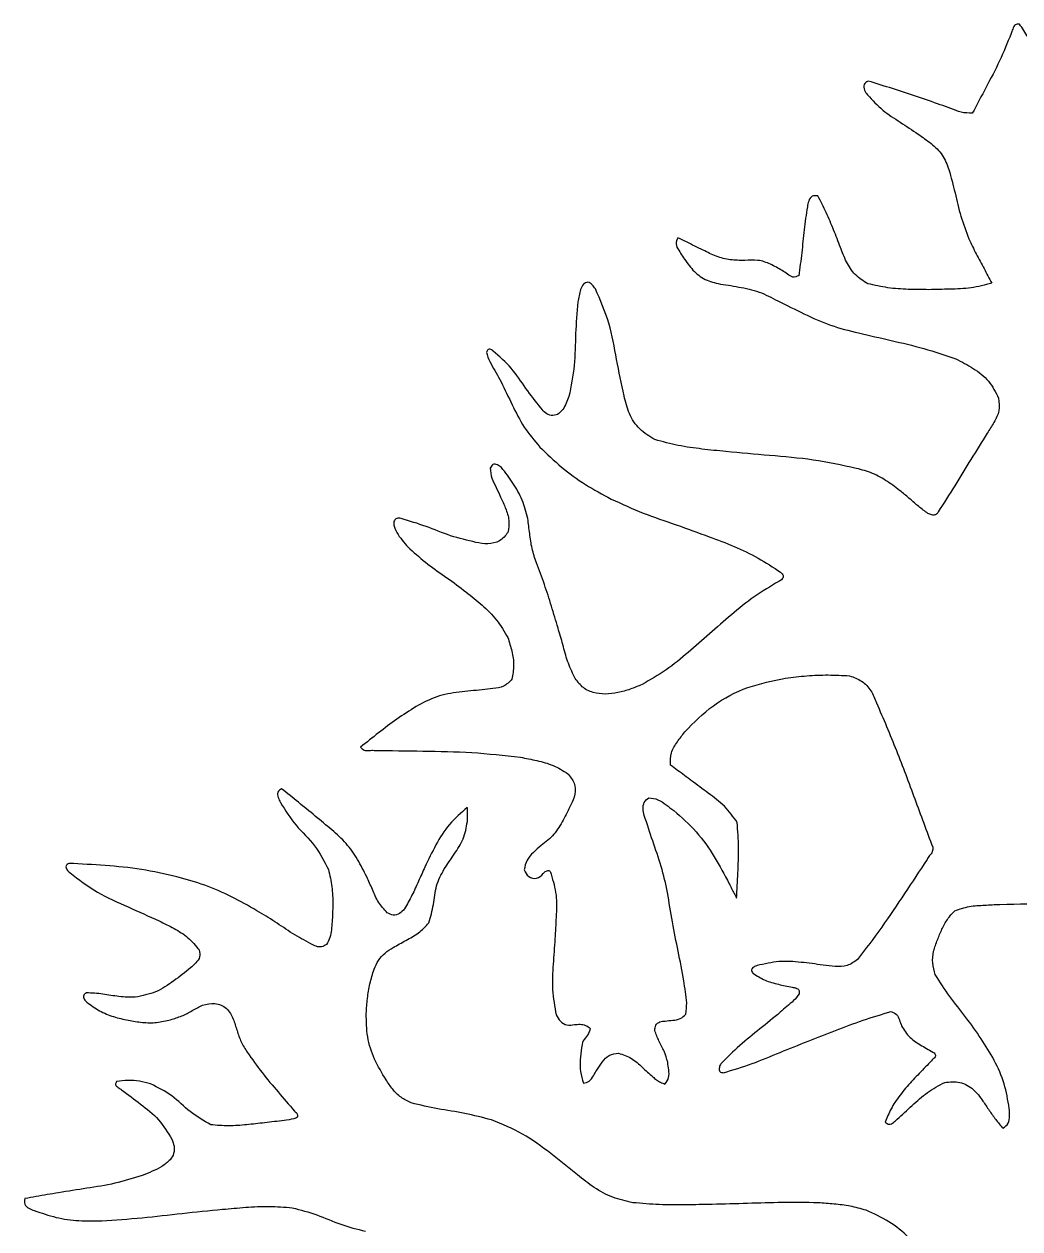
# Model space of a CAD drawing. Extents: x 0 to 290, y 41 to 325.
# Drawn here: x 0.2 to 76.4, y 218.7 to 310.8 of the extents above; entities that cross this region are included whole.
import ezdxf

# ---------------------------------------------------------------- set-up
doc = ezdxf.new("R2010")
doc.units = 0
doc.layers.get('0').update_dxf_attribs({"linetype": 'CONTINUOUS'})

msp = doc.modelspace()

# ---------------------------------------------------------------- linework, layer by layer
at = {"color": 7}
for points, knots in [([(76.327, 310.750966), (76.203438, 310.752944), (75.943094, 310.757111), (75.798821, 310.366557), (75.717051, 310.139498), (75.676196, 310.02605)], [0, 0, 0, 0, 0.337498, 0.711108, 1.084183, 1.084183, 1.084183, 1.084183]), ([(77.782138, 307.594621), (77.69815, 307.976175), (77.530091, 308.73966), (76.980601, 309.782748), (76.544944, 310.428113), (76.327, 310.750966)], [0, 0, 0, 0, 1.167161, 2.335479, 3.505032, 3.505032, 3.505032, 3.505032]), ([(75.676196, 310.02605), (75.392912, 309.327961), (74.826285, 307.931638), (73.773173, 305.93039), (73.062766, 304.602346), (72.7075, 303.938206)], [0, 0, 0, 0, 2.258715, 4.517903, 6.777891, 6.777891, 6.777891, 6.777891]), ([(64.751938, 306.401385), (64.625468, 306.325414), (64.365859, 306.169464), (64.447165, 305.678037), (64.618028, 305.451905), (64.704242, 305.337803)], [0, 0, 0, 0, 0.405789, 0.832978, 1.268065, 1.268065, 1.268065, 1.268065]), ([(70.265713, 304.589039), (69.656869, 304.802179), (68.439372, 305.228391), (66.599524, 305.82756), (65.367812, 306.210106), (64.751938, 306.401385)], [0, 0, 0, 0, 1.935173, 3.869737, 5.80442, 5.80442, 5.80442, 5.80442]), ([(64.704242, 305.337803), (65.073672, 304.935225), (65.813689, 304.128809), (67.211149, 303.260873), (68.113441, 302.650546), (68.564478, 302.345457)], [0, 0, 0, 0, 1.631209, 3.267529, 4.903054, 4.903054, 4.903054, 4.903054]), ([(72.7075, 303.938206), (72.42417, 303.948658), (71.854414, 303.969677), (71.070944, 304.321304), (70.533887, 304.499872), (70.265713, 304.589039)], [0, 0, 0, 0, 0.842343, 1.693894, 2.543201, 2.543201, 2.543201, 2.543201]), ([(68.564478, 302.345457), (68.901314, 302.114408), (69.573854, 301.653088), (70.484873, 300.790697), (70.7762, 300.018819), (70.921598, 299.633584)], [0, 0, 0, 0, 1.228829, 2.453528, 3.673766, 3.673766, 3.673766, 3.673766]), ([(70.921598, 299.633584), (71.082798, 299.041464), (71.405259, 297.857009), (71.79426, 296.053437), (72.233817, 294.905334), (72.4535, 294.331531)], [0, 0, 0, 0, 1.841331, 3.683338, 5.523751, 5.523751, 5.523751, 5.523751]), ([(60.899604, 297.622807), (60.744747, 297.638448), (60.427931, 297.670449), (60.165991, 297.226763), (60.120847, 296.932409), (60.098093, 296.784042)], [0, 0, 0, 0, 0.431144, 0.882056, 1.340315, 1.340315, 1.340315, 1.340315]), ([(62.629909, 293.686089), (62.456131, 294.131418), (62.108607, 295.021993), (61.569066, 296.352747), (61.122812, 297.199352), (60.899604, 297.622807)], [0, 0, 0, 0, 1.434369, 2.868471, 4.303606, 4.303606, 4.303606, 4.303606]), ([(60.098093, 296.784042), (60.008222, 296.201362), (59.828413, 295.035574), (59.684953, 293.271338), (59.519358, 292.10322), (59.436564, 291.519187)], [0, 0, 0, 0, 1.768165, 3.537628, 5.306938, 5.306938, 5.306938, 5.306938]), ([(50.200278, 294.42156), (50.125436, 294.262169), (49.971374, 293.93406), (50.266404, 293.451087), (50.455182, 293.16326), (50.549669, 293.019198)], [0, 0, 0, 0, 0.496756, 1.022576, 1.549482, 1.549482, 1.549482, 1.549482]), ([(52.128984, 293.4716), (51.914694, 293.577422), (51.486187, 293.78903), (50.843433, 294.105986), (50.414613, 294.316393), (50.200278, 294.42156)], [0, 0, 0, 0, 0.716987, 1.433724, 2.149962, 2.149962, 2.149962, 2.149962]), ([(72.4535, 294.331531), (72.633874, 293.948367), (72.99471, 293.181849), (73.615359, 292.07286), (74.001509, 291.319098), (74.194529, 290.942324)], [0, 0, 0, 0, 1.270085, 2.5408, 3.810787, 3.810787, 3.810787, 3.810787]), ([(50.549669, 293.019198), (50.769877, 292.691332), (51.209093, 292.037388), (52.118133, 291.227445), (52.885797, 291.019646), (53.269444, 290.915796)], [0, 0, 0, 0, 1.185787, 2.365107, 3.543298, 3.543298, 3.543298, 3.543298]), ([(55.306524, 292.685893), (54.937384, 292.689696), (54.199776, 292.697295), (53.119204, 292.980056), (52.459318, 293.307623), (52.128984, 293.4716)], [0, 0, 0, 0, 1.104475, 2.206939, 3.312017, 3.312017, 3.312017, 3.312017]), ([(64.725409, 290.907893), (64.383642, 291.116683), (63.698975, 291.534955), (63.052852, 292.573527), (62.771056, 293.314798), (62.629909, 293.686089)], [0, 0, 0, 0, 1.186295, 2.376526, 3.570971, 3.570971, 3.570971, 3.570971]), ([(58.166564, 291.918531), (57.875667, 292.088198), (57.294985, 292.426885), (56.320338, 292.765209), (55.644339, 292.712322), (55.306524, 292.685893)], [0, 0, 0, 0, 1.011672, 2.019478, 3.026181, 3.026181, 3.026181, 3.026181]), ([(59.436564, 291.519187), (59.285447, 291.460384), (58.973817, 291.339122), (58.562574, 291.659118), (58.298558, 291.832066), (58.166564, 291.918531)], [0, 0, 0, 0, 0.454641, 0.93755, 1.420352, 1.420352, 1.420352, 1.420352]), ([(42.966922, 290.884187), (42.888808, 290.744617), (42.731511, 290.46357), (42.64099, 289.987063), (42.584857, 289.671262), (42.556853, 289.513716)], [0, 0, 0, 0, 0.476644, 0.959802, 1.440795, 1.440795, 1.440795, 1.440795]), ([(43.884991, 290.518991), (43.816562, 290.628261), (43.68165, 290.843692), (43.31686, 291.09012), (43.082637, 290.952283), (42.966922, 290.884187)], [0, 0, 0, 0, 0.392522, 0.773872, 1.146237, 1.146237, 1.146237, 1.146237]), ([(46.07814, 282.343578), (45.881145, 283.265832), (45.487009, 285.111021), (45.027684, 287.919512), (44.265475, 289.65344), (43.884991, 290.518991)], [0, 0, 0, 0, 2.831768, 5.665624, 8.490255, 8.490255, 8.490255, 8.490255]), ([(53.269444, 290.915796), (53.796411, 290.834631), (54.849904, 290.672369), (56.428541, 290.341102), (57.377615, 289.843981), (57.851887, 289.59556)], [0, 0, 0, 0, 1.601714, 3.202087, 4.800669, 4.800669, 4.800669, 4.800669]), ([(69.379253, 290.452951), (68.857819, 290.456298), (67.814908, 290.462992), (66.250322, 290.563065), (65.23308, 290.793094), (64.725409, 290.907893)], [0, 0, 0, 0, 1.564862, 3.12985, 4.689006, 4.689006, 4.689006, 4.689006]), ([(74.194529, 290.942324), (73.671263, 290.806274), (72.623504, 290.533853), (70.997289, 290.490673), (69.918548, 290.465524), (69.379253, 290.452951)], [0, 0, 0, 0, 1.616559, 3.236908, 4.856802, 4.856802, 4.856802, 4.856802]), ([(42.556853, 289.513716), (42.48317, 288.708169), (42.335689, 287.095811), (42.351552, 284.659769), (42.025949, 283.070685), (41.863433, 282.277538)], [0, 0, 0, 0, 2.426724, 4.857261, 7.279281, 7.279281, 7.279281, 7.279281]), ([(57.851887, 289.59556), (58.511827, 289.26392), (59.831525, 288.600732), (61.853909, 287.674542), (63.292338, 287.325409), (64.011104, 287.150951)], [0, 0, 0, 0, 2.217208, 4.433808, 6.647649, 6.647649, 6.647649, 6.647649]), ([(64.011104, 287.150951), (64.844169, 286.957402), (66.510714, 286.570208), (69.013959, 285.994895), (70.633588, 285.440913), (71.442862, 285.164107)], [0, 0, 0, 0, 2.566262, 5.13381, 7.697933, 7.697933, 7.697933, 7.697933]), ([(36.077313, 285.753951), (35.99594, 285.829122), (35.848973, 285.964887), (35.532752, 285.790645), (35.576874, 285.594725), (35.601204, 285.486687)], [0, 0, 0, 0, 0.301309, 0.544188, 0.842777, 0.842777, 0.842777, 0.842777]), ([(39.736324, 281.39644), (39.340656, 281.89181), (38.54872, 282.883301), (37.522677, 284.50254), (36.558507, 285.337329), (36.077313, 285.753951)], [0, 0, 0, 0, 1.902957, 3.808796, 5.707597, 5.707597, 5.707597, 5.707597]), ([(35.601204, 285.486687), (35.698713, 285.246728), (35.894615, 284.764636), (36.312802, 284.103824), (36.552675, 283.641032), (36.67252, 283.409813)], [0, 0, 0, 0, 0.775449, 1.557921, 2.339192, 2.339192, 2.339192, 2.339192]), ([(71.442862, 285.164107), (71.894402, 284.934304), (72.796754, 284.475071), (74.030029, 283.524799), (74.492928, 282.612998), (74.723696, 282.15844)], [0, 0, 0, 0, 1.523193, 3.043927, 4.555729, 4.555729, 4.555729, 4.555729]), ([(36.67252, 283.409813), (36.956523, 282.827354), (37.524117, 281.663279), (38.381523, 279.907075), (39.221581, 278.915465), (39.641216, 278.420124)], [0, 0, 0, 0, 1.946267, 3.889712, 5.829513, 5.829513, 5.829513, 5.829513]), ([(41.863433, 282.277538), (41.796192, 282.107508), (41.661315, 281.76645), (41.424272, 281.25992), (41.139179, 281.025397), (40.998422, 280.909607)], [0, 0, 0, 0, 0.550578, 1.104384, 1.644459, 1.644459, 1.644459, 1.644459]), ([(48.443444, 278.991624), (48.0341, 279.236313), (47.214946, 279.725966), (46.41193, 280.958289), (46.189538, 281.881256), (46.07814, 282.343578)], [0, 0, 0, 0, 1.416164, 2.833931, 4.256862, 4.256862, 4.256862, 4.256862]), ([(74.723696, 282.15844), (74.758657, 281.835542), (74.829081, 281.185113), (74.374975, 280.297193), (74.029002, 279.756797), (73.855862, 279.48636)], [0, 0, 0, 0, 0.953939, 1.921568, 2.890909, 2.890909, 2.890909, 2.890909]), ([(40.998422, 280.909607), (40.837087, 280.866744), (40.515229, 280.781233), (40.038822, 281.007219), (39.837795, 281.265879), (39.736324, 281.39644)], [0, 0, 0, 0, 0.487469, 0.972487, 1.466827, 1.466827, 1.466827, 1.466827]), ([(73.855862, 279.48636), (73.438843, 278.818904), (72.604699, 277.483823), (71.376696, 275.46654), (70.530132, 274.138893), (70.106822, 273.475027)], [0, 0, 0, 0, 2.361056, 4.722713, 7.084677, 7.084677, 7.084677, 7.084677]), ([(39.641216, 278.420124), (40.18432, 277.898205), (41.270372, 276.854517), (43.104766, 275.521956), (44.430931, 274.808335), (45.094031, 274.451516)], [0, 0, 0, 0, 2.258078, 4.515497, 6.773033, 6.773033, 6.773033, 6.773033]), ([(53.867191, 278.078636), (53.258155, 278.139583), (52.039844, 278.261503), (50.21687, 278.510067), (49.034315, 278.831179), (48.443444, 278.991624)], [0, 0, 0, 0, 1.836733, 3.674186, 5.509109, 5.509109, 5.509109, 5.509109]), ([(63.838949, 276.790291), (62.74511, 277.026598), (60.556704, 277.499369), (57.207697, 277.771828), (54.98068, 277.976367), (53.867191, 278.078636)], [0, 0, 0, 0, 3.353418, 6.709069, 10.064607, 10.064607, 10.064607, 10.064607]), ([(36.706951, 276.861693), (36.613844, 276.934745), (36.430143, 277.078877), (36.018519, 277.150784), (35.903231, 276.92628), (35.84702, 276.81682)], [0, 0, 0, 0, 0.361089, 0.712436, 1.046734, 1.046734, 1.046734, 1.046734]), ([(35.84702, 276.81682), (35.873953, 276.554971), (35.928244, 276.027132), (36.313054, 275.325561), (36.529837, 274.844823), (36.638089, 274.604762)], [0, 0, 0, 0, 0.781516, 1.575389, 2.367225, 2.367225, 2.367225, 2.367225]), ([(38.723147, 272.951222), (38.596861, 273.429358), (38.344029, 274.386613), (37.618948, 275.6941), (37.010898, 276.472562), (36.706951, 276.861693)], [0, 0, 0, 0, 1.478856, 2.960758, 4.441897, 4.441897, 4.441897, 4.441897]), ([(67.270489, 275.014831), (66.927139, 275.280624), (66.241462, 275.811416), (65.100945, 276.462526), (64.259557, 276.681051), (63.838949, 276.790291)], [0, 0, 0, 0, 1.303077, 2.602267, 3.900928, 3.900928, 3.900928, 3.900928]), ([(36.638089, 274.604762), (36.769988, 274.31969), (37.03366, 273.749816), (37.338944, 272.835597), (37.247249, 272.207704), (37.201687, 271.895711)], [0, 0, 0, 0, 0.945854, 1.890807, 2.824071, 2.824071, 2.824071, 2.824071]), ([(69.318293, 273.353389), (69.079829, 273.523141), (68.601973, 273.863306), (67.951932, 274.457378), (67.4976, 274.829043), (67.270489, 275.014831)], [0, 0, 0, 0, 0.877292, 1.757997, 2.638281, 2.638281, 2.638281, 2.638281]), ([(45.094031, 274.451516), (45.905635, 274.07822), (47.529343, 273.331398), (50.074546, 272.487344), (51.753014, 271.877647), (52.592111, 271.572849)], [0, 0, 0, 0, 2.677837, 5.357327, 8.035943, 8.035943, 8.035943, 8.035943]), ([(29.031636, 272.956584), (28.913638, 272.984361), (28.681244, 273.039068), (28.429475, 272.71933), (28.472483, 272.49326), (28.494567, 272.377182)], [0, 0, 0, 0, 0.337129, 0.663971, 1.008898, 1.008898, 1.008898, 1.008898]), ([(34.754538, 271.133711), (34.103614, 271.286667), (32.800102, 271.59297), (30.954373, 272.389282), (29.671969, 272.767655), (29.031636, 272.956584)], [0, 0, 0, 0, 2.00206, 4.009243, 6.010993, 6.010993, 6.010993, 6.010993]), ([(39.376491, 269.569918), (39.255267, 269.934805), (39.012769, 270.66473), (38.862446, 271.809723), (38.769569, 272.570811), (38.723147, 272.951222)], [0, 0, 0, 0, 1.150808, 2.302094, 3.452577, 3.452577, 3.452577, 3.452577]), ([(70.106822, 273.475027), (70.04809, 273.383164), (69.933594, 273.204082), (69.593587, 273.228593), (69.412859, 273.310521), (69.318293, 273.353389)], [0, 0, 0, 0, 0.303415, 0.591498, 0.907676, 0.907676, 0.907676, 0.907676]), ([(28.494567, 272.377182), (28.587682, 272.160808), (28.775036, 271.725453), (29.215511, 271.163654), (29.53589, 270.81529), (29.695704, 270.641516)], [0, 0, 0, 0, 0.703851, 1.416181, 2.125177, 2.125177, 2.125177, 2.125177]), ([(37.201687, 271.895711), (37.007411, 271.654216), (36.616514, 271.16831), (35.659286, 270.971358), (35.056806, 271.079471), (34.754538, 271.133711)], [0, 0, 0, 0, 0.905096, 1.821122, 2.743417, 2.743417, 2.743417, 2.743417]), ([(52.592111, 271.572849), (53.229072, 271.333657), (54.503077, 270.855242), (56.353146, 269.978994), (57.488142, 269.226379), (58.055369, 268.850251)], [0, 0, 0, 0, 2.041256, 4.08278, 6.122354, 6.122354, 6.122354, 6.122354]), ([(29.695704, 270.641516), (30.147277, 270.244956), (31.051117, 269.451228), (32.546643, 268.439915), (33.508713, 267.718717), (33.989716, 267.358142)], [0, 0, 0, 0, 1.801063, 3.604897, 5.408489, 5.408489, 5.408489, 5.408489]), ([(41.030031, 264.585309), (40.866805, 265.14594), (40.540425, 266.266956), (39.997615, 267.932604), (39.583534, 269.024142), (39.376491, 269.569918)], [0, 0, 0, 0, 1.751711, 3.502653, 5.253635, 5.253635, 5.253635, 5.253635]), ([(57.912564, 268.152033), (57.27612, 267.774201), (56.002184, 267.017915), (54.279694, 265.608575), (53.166962, 264.632028), (52.610456, 264.143631)], [0, 0, 0, 0, 2.217362, 4.438378, 6.660519, 6.660519, 6.660519, 6.660519]), ([(58.055369, 268.850251), (58.144001, 268.772349), (58.30443, 268.631342), (58.185163, 268.296469), (58.009914, 268.203614), (57.912564, 268.152033)], [0, 0, 0, 0, 0.321125, 0.581259, 0.906345, 0.906345, 0.906345, 0.906345]), ([(33.989716, 267.358142), (34.404625, 267.025394), (35.233771, 266.360437), (36.386779, 265.238855), (36.921431, 264.316033), (37.188422, 263.8552)], [0, 0, 0, 0, 1.597225, 3.191856, 4.782493, 4.782493, 4.782493, 4.782493]), ([(42.281687, 260.836551), (42.096092, 261.235842), (41.724416, 262.035469), (41.41122, 263.321836), (41.157057, 264.164274), (41.030031, 264.585309)], [0, 0, 0, 0, 1.317602, 2.638655, 3.958555, 3.958555, 3.958555, 3.958555]), ([(37.188422, 263.8552), (37.304128, 263.512642), (37.53553, 262.827548), (37.685001, 261.741254), (37.569017, 261.027553), (37.511284, 260.672298)], [0, 0, 0, 0, 1.084519, 2.168963, 3.243758, 3.243758, 3.243758, 3.243758]), ([(52.610456, 264.143631), (52.071105, 263.67068), (50.992203, 262.724601), (49.334907, 261.33963), (48.084217, 260.63003), (47.459336, 260.275493)], [0, 0, 0, 0, 2.153331, 4.307464, 6.458404, 6.458404, 6.458404, 6.458404]), ([(37.511284, 260.672298), (37.312545, 260.473286), (36.910581, 260.070773), (36.051706, 259.947585), (35.499054, 259.889235), (35.222744, 259.860062)], [0, 0, 0, 0, 0.821758, 1.662056, 2.502258, 2.502258, 2.502258, 2.502258]), ([(44.649531, 259.540022), (44.332707, 259.560498), (43.701779, 259.601275), (42.823065, 260.05171), (42.462438, 260.574514), (42.281687, 260.836551)], [0, 0, 0, 0, 0.947598, 1.88706, 2.831099, 2.831099, 2.831099, 2.831099]), ([(50.726904, 256.650913), (51.423298, 257.358864), (52.81663, 258.77532), (55.506167, 260.169168), (57.452517, 260.557614), (58.425927, 260.751884)], [0, 0, 0, 0, 2.966405, 5.935133, 8.905293, 8.905293, 8.905293, 8.905293]), ([(58.425927, 260.751884), (58.967866, 260.822235), (60.051751, 260.962936), (61.691389, 261.024229), (62.781484, 260.966067), (63.325869, 260.937022)], [0, 0, 0, 0, 1.638939, 3.277901, 4.912889, 4.912889, 4.912889, 4.912889]), ([(63.325869, 260.937022), (63.64737, 260.822496), (64.290609, 260.593358), (65.013959, 259.822662), (65.262472, 259.190186), (65.386938, 258.873413)], [0, 0, 0, 0, 1.012845, 2.026436, 3.043456, 3.043456, 3.043456, 3.043456]), ([(35.222744, 259.860062), (34.640219, 259.808442), (33.476038, 259.705278), (31.72299, 259.423625), (30.690084, 258.86059), (30.174636, 258.57962)], [0, 0, 0, 0, 1.758005, 3.51338, 5.261941, 5.261941, 5.261941, 5.261941]), ([(47.459336, 260.275493), (47.160309, 260.14959), (46.561355, 259.897404), (45.620499, 259.625977), (44.97262, 259.568623), (44.649531, 259.540022)], [0, 0, 0, 0, 0.973349, 1.949634, 2.920807, 2.920807, 2.920807, 2.920807]), ([(65.386938, 258.873413), (65.90314, 257.662372), (66.935628, 255.240091), (68.305877, 251.535109), (69.222572, 249.066821), (69.680949, 247.832598)], [0, 0, 0, 0, 3.948791, 7.898233, 11.848182, 11.848182, 11.848182, 11.848182]), ([(30.174636, 258.57962), (29.681054, 258.26793), (28.694017, 257.644629), (27.307315, 256.575076), (26.393157, 255.851155), (25.936194, 255.489287)], [0, 0, 0, 0, 1.750303, 3.500154, 5.249118, 5.249118, 5.249118, 5.249118]), ([(49.639502, 254.108373), (49.632154, 254.42846), (49.617353, 255.073147), (50.15041, 255.89896), (50.534593, 256.400072), (50.726904, 256.650913)], [0, 0, 0, 0, 0.939166, 1.891575, 2.846163, 2.846163, 2.846163, 2.846163]), ([(25.936194, 255.489287), (26.01546, 255.391494), (26.182032, 255.185991), (26.591488, 255.245914), (26.844771, 255.240701), (26.97068, 255.238109)], [0, 0, 0, 0, 0.353271, 0.742369, 1.126987, 1.126987, 1.126987, 1.126987]), ([(26.97068, 255.238109), (28.214805, 255.221135), (30.703372, 255.187182), (34.439818, 255.130409), (36.914531, 254.849413), (38.151647, 254.708942)], [0, 0, 0, 0, 3.733391, 7.467729, 11.200612, 11.200612, 11.200612, 11.200612]), ([(38.151647, 254.708942), (38.574257, 254.629676), (39.419869, 254.471069), (40.678498, 254.136652), (41.412789, 253.681566), (41.778767, 253.454747)], [0, 0, 0, 0, 1.291826, 2.584847, 3.869667, 3.869667, 3.869667, 3.869667]), ([(41.778767, 253.454747), (41.965582, 253.229553), (42.339806, 252.778451), (42.397002, 251.851709), (42.140222, 251.329734), (42.0116, 251.068276)], [0, 0, 0, 0, 0.860879, 1.724486, 2.591216, 2.591216, 2.591216, 2.591216]), ([(51.239984, 252.912316), (51.062111, 253.045299), (50.706571, 253.311109), (50.172916, 253.709579), (49.817376, 253.97539), (49.639502, 254.108373)], [0, 0, 0, 0, 0.666267, 1.331757, 1.998023, 1.998023, 1.998023, 1.998023]), ([(54.732484, 249.726873), (54.427135, 250.160998), (53.814835, 251.031522), (52.511789, 251.96452), (51.663984, 252.596335), (51.239984, 252.912316)], [0, 0, 0, 0, 1.580575, 3.169431, 4.759019, 4.759019, 4.759019, 4.759019]), ([(19.890684, 252.306667), (19.773253, 252.231098), (19.53059, 252.074939), (19.617994, 251.61755), (19.739591, 251.378825), (19.800739, 251.258776)], [0, 0, 0, 0, 0.383927, 0.793359, 1.207529, 1.207529, 1.207529, 1.207529]), ([(23.737598, 249.155373), (23.313413, 249.509721), (22.465138, 250.218337), (21.182625, 251.268624), (20.321269, 251.960702), (19.890684, 252.306667)], [0, 0, 0, 0, 1.658142, 3.315914, 4.972971, 4.972971, 4.972971, 4.972971]), ([(47.625847, 250.266764), (47.585457, 250.429691), (47.504549, 250.756057), (47.573621, 251.292178), (47.839122, 251.510896), (47.969876, 251.618609)], [0, 0, 0, 0, 0.505334, 1.012262, 1.504158, 1.504158, 1.504158, 1.504158]), ([(47.969876, 251.618609), (48.212502, 251.587587), (48.70299, 251.524873), (49.299191, 251.070981), (49.691991, 250.781564), (49.88814, 250.63704)], [0, 0, 0, 0, 0.720966, 1.457491, 2.192138, 2.192138, 2.192138, 2.192138]), ([(19.800739, 251.258776), (20.173224, 250.660701), (20.920879, 249.460239), (22.513659, 248.029183), (23.154371, 246.763596), (23.473015, 246.134184)], [0, 0, 0, 0, 2.10618, 4.227554, 6.326372, 6.326372, 6.326372, 6.326372]), ([(34.095549, 250.875236), (33.620792, 250.461526), (32.669789, 249.632809), (31.65761, 248.019718), (31.120547, 246.884305), (30.851969, 246.3165)], [0, 0, 0, 0, 1.879692, 3.765279, 5.651527, 5.651527, 5.651527, 5.651527]), ([(34.098371, 249.787833), (34.105122, 249.908607), (34.118617, 250.150055), (34.115709, 250.513037), (34.102271, 250.754464), (34.095549, 250.875236)], [0, 0, 0, 0, 0.362817, 0.725331, 1.08819, 1.08819, 1.08819, 1.08819]), ([(42.0116, 251.068276), (41.821093, 250.679188), (41.440527, 249.901928), (40.766117, 248.770101), (40.084552, 248.225948), (39.744227, 247.954236)], [0, 0, 0, 0, 1.302572, 2.602082, 3.898114, 3.898114, 3.898114, 3.898114]), ([(49.88814, 250.63704), (50.4785, 250.116687), (51.659907, 249.075375), (53.023281, 247.130162), (53.751716, 245.737893), (54.116111, 245.04142)], [0, 0, 0, 0, 2.353625, 4.709991, 7.068652, 7.068652, 7.068652, 7.068652]), ([(32.331096, 246.173696), (32.582314, 246.549538), (33.084614, 247.301018), (33.864719, 248.438962), (34.0207, 249.339439), (34.098371, 249.787833)], [0, 0, 0, 0, 1.360821, 2.7209, 4.069883, 4.069883, 4.069883, 4.069883]), ([(49.411749, 244.374529), (49.259894, 245.04201), (48.955943, 246.37803), (48.261421, 248.313412), (47.837686, 249.615706), (47.625847, 250.266764)], [0, 0, 0, 0, 2.051634, 4.106524, 6.160858, 6.160858, 6.160858, 6.160858]), ([(54.690151, 243.930029), (54.72318, 244.574069), (54.789217, 245.861723), (54.874744, 247.796642), (54.779902, 249.083486), (54.732484, 249.726873)], [0, 0, 0, 0, 1.935166, 3.86905, 5.802725, 5.802725, 5.802725, 5.802725]), ([(26.399208, 245.570587), (26.176137, 246.01919), (25.730317, 246.91575), (24.866654, 248.160221), (24.113886, 248.823713), (23.737598, 249.155373)], [0, 0, 0, 0, 1.503046, 3.003933, 4.50405, 4.50405, 4.50405, 4.50405]), ([(39.744227, 247.954236), (39.545411, 247.788483), (39.147402, 247.456665), (38.599015, 246.871874), (38.49436, 246.356899), (38.442618, 246.102293)], [0, 0, 0, 0, 0.780716, 1.562912, 2.327796, 2.327796, 2.327796, 2.327796]), ([(69.680949, 247.832598), (69.683806, 247.714951), (69.689711, 247.47183), (69.433058, 247.199829), (69.308859, 246.995373), (69.246891, 246.893362)], [0, 0, 0, 0, 0.339641, 0.701881, 1.062586, 1.062586, 1.062586, 1.062586]), ([(69.246891, 246.893362), (68.678214, 246.027617), (67.540698, 244.295881), (65.807682, 241.714525), (64.55159, 240.065948), (63.923616, 239.241753)], [0, 0, 0, 0, 3.107643, 6.216166, 9.323976, 9.323976, 9.323976, 9.323976]), ([(3.627318, 246.599569), (3.536034, 246.546987), (3.349113, 246.439317), (3.455008, 246.090455), (3.610994, 245.965364), (3.690818, 245.901351)], [0, 0, 0, 0, 0.282803, 0.579092, 0.889619, 0.889619, 0.889619, 0.889619]), ([(11.889966, 245.570587), (10.986076, 245.778191), (9.17791, 246.193489), (6.403762, 246.450938), (4.552919, 246.550019), (3.627318, 246.599569)], [0, 0, 0, 0, 2.779287, 5.559758, 8.341311, 8.341311, 8.341311, 8.341311]), ([(23.473015, 246.134184), (23.575868, 245.696593), (23.781773, 244.820564), (23.822684, 243.467801), (23.780064, 242.571082), (23.758765, 242.12296)], [0, 0, 0, 0, 1.345375, 2.693354, 4.039906, 4.039906, 4.039906, 4.039906]), ([(30.851969, 246.3165), (30.687276, 245.957536), (30.357782, 245.23937), (29.884932, 244.1519), (29.48708, 243.469298), (29.288458, 243.128518)], [0, 0, 0, 0, 1.185071, 2.370929, 3.553171, 3.553171, 3.553171, 3.553171]), ([(31.153664, 242.05438), (31.284344, 242.515039), (31.546281, 243.438391), (31.649164, 244.894149), (32.104487, 245.748498), (32.331096, 246.173696)], [0, 0, 0, 0, 1.436081, 2.878499, 4.30763, 4.30763, 4.30763, 4.30763]), ([(38.442618, 246.102293), (38.533716, 245.909621), (38.716558, 245.52291), (39.438062, 245.37025), (39.748504, 245.669957), (39.903118, 245.819224)], [0, 0, 0, 0, 0.614911, 1.234186, 1.848637, 1.848637, 1.848637, 1.848637]), ([(39.903118, 245.819224), (39.966386, 245.894764), (40.084741, 246.036074), (40.43028, 246.077706), (40.478548, 245.878237), (40.503687, 245.774351)], [0, 0, 0, 0, 0.294578, 0.551062, 0.829824, 0.829824, 0.829824, 0.829824]), ([(3.690818, 245.901351), (4.379315, 245.369145), (5.758514, 244.303029), (8.168925, 243.276432), (9.748384, 242.5552), (10.53798, 242.194644)], [0, 0, 0, 0, 2.599517, 5.207353, 7.814306, 7.814306, 7.814306, 7.814306]), ([(18.00956, 242.977811), (17.36681, 243.347612), (16.081471, 244.087122), (14.034199, 244.97547), (12.604712, 245.372214), (11.889966, 245.570587)], [0, 0, 0, 0, 2.223892, 4.447229, 6.670585, 6.670585, 6.670585, 6.670585]), ([(27.970762, 242.829644), (27.72976, 243.088967), (27.245006, 243.61057), (26.844535, 244.606325), (26.547625, 245.24922), (26.399208, 245.570587)], [0, 0, 0, 0, 1.052788, 2.117584, 3.181847, 3.181847, 3.181847, 3.181847]), ([(40.503687, 245.774351), (40.659027, 245.240565), (40.970519, 244.170203), (40.887572, 242.493316), (40.827323, 241.387521), (40.797198, 240.834616)], [0, 0, 0, 0, 1.655918, 3.320494, 4.98512, 4.98512, 4.98512, 4.98512]), ([(54.116111, 245.04142), (54.179778, 244.917898), (54.307144, 244.670794), (54.499118, 244.300655), (54.626484, 244.053551), (54.690151, 243.930029)], [0, 0, 0, 0, 0.416894, 0.833991, 1.250885, 1.250885, 1.250885, 1.250885]), ([(50.65268, 237.630547), (50.511193, 238.379299), (50.228232, 239.876742), (49.753783, 242.113696), (49.525765, 243.62089), (49.411749, 244.374529)], [0, 0, 0, 0, 2.286054, 4.571921, 6.858046, 6.858046, 6.858046, 6.858046]), ([(71.366098, 242.982891), (71.736276, 243.104633), (72.478546, 243.348746), (73.652565, 243.404623), (74.430068, 243.446331), (74.818804, 243.467184)], [0, 0, 0, 0, 1.163528, 2.333073, 3.502525, 3.502525, 3.502525, 3.502525]), ([(74.818804, 243.467184), (76.23032, 243.499396), (79.053684, 243.563827), (83.289478, 243.481625), (86.112428, 243.405017), (87.523884, 243.366713)], [0, 0, 0, 0, 4.235178, 8.471352, 12.707417, 12.707417, 12.707417, 12.707417]), ([(22.134266, 240.453616), (21.660477, 240.707943), (20.712352, 241.216891), (19.395051, 242.151369), (18.471308, 242.702379), (18.00956, 242.977811)], [0, 0, 0, 0, 1.611627, 3.225118, 4.837745, 4.837745, 4.837745, 4.837745]), ([(29.288458, 243.128518), (29.174966, 243.000862), (28.950412, 242.748282), (28.42166, 242.565224), (28.12106, 242.741505), (27.970762, 242.829644)], [0, 0, 0, 0, 0.51167, 1.012387, 1.513093, 1.513093, 1.513093, 1.513093]), ([(70.048684, 240.755311), (70.158374, 241.023924), (70.377788, 241.561238), (70.78109, 242.338879), (71.17165, 242.768831), (71.366098, 242.982891)], [0, 0, 0, 0, 0.871246, 1.742776, 2.606913, 2.606913, 2.606913, 2.606913]), ([(10.53798, 242.194644), (10.919492, 242.008462), (11.681983, 241.636357), (12.780719, 240.963639), (13.32326, 240.305648), (13.593826, 239.977507)], [0, 0, 0, 0, 1.275771, 2.549768, 3.817167, 3.817167, 3.817167, 3.817167]), ([(23.758765, 242.12296), (23.742526, 241.924537), (23.709975, 241.526785), (23.632769, 240.925586), (23.430263, 240.579722), (23.330154, 240.408742)], [0, 0, 0, 0, 0.599096, 1.200925, 1.789316, 1.789316, 1.789316, 1.789316]), ([(28.431067, 240.162644), (28.751988, 240.348311), (29.394606, 240.720093), (30.397919, 241.229359), (30.902636, 241.780341), (31.153664, 242.05438)], [0, 0, 0, 0, 1.114544, 2.231782, 3.337302, 3.337302, 3.337302, 3.337302]), ([(23.330154, 240.408742), (23.207002, 240.328264), (22.961857, 240.168067), (22.506847, 240.237377), (22.259613, 240.380866), (22.134266, 240.453616)], [0, 0, 0, 0, 0.427779, 0.851526, 1.287308, 1.287308, 1.287308, 1.287308]), ([(40.797198, 240.834616), (40.749286, 240.186736), (40.653455, 238.890901), (40.54578, 236.934998), (40.771842, 235.651788), (40.884687, 235.011242)], [0, 0, 0, 0, 1.950885, 3.901997, 5.846682, 5.846682, 5.846682, 5.846682]), ([(69.881891, 238.093673), (69.799137, 238.387485), (69.633644, 238.975058), (69.713186, 239.90499), (69.936729, 240.47156), (70.048684, 240.755311)], [0, 0, 0, 0, 0.910201, 1.820249, 2.733292, 2.733292, 2.733292, 2.733292]), ([(13.593826, 239.977507), (13.630032, 239.7965), (13.703942, 239.426991), (13.332792, 238.972499), (13.065943, 238.72894), (12.932382, 238.607036)], [0, 0, 0, 0, 0.52749, 1.07682, 1.627279, 1.627279, 1.627279, 1.627279]), ([(26.960096, 238.506282), (27.065204, 238.736275), (27.274647, 239.194573), (27.776059, 239.780382), (28.212272, 240.034956), (28.431067, 240.162644)], [0, 0, 0, 0, 0.756895, 1.508234, 2.264332, 2.264332, 2.264332, 2.264332]), ([(12.932382, 238.607036), (12.510595, 238.27225), (11.667334, 237.602925), (10.302974, 236.688664), (9.238093, 236.473296), (8.70712, 236.365909)], [0, 0, 0, 0, 1.619884, 3.238573, 4.848365, 4.848365, 4.848365, 4.848365]), ([(56.266927, 238.781449), (56.1741, 238.755316), (55.995227, 238.704958), (55.763834, 238.457037), (55.875097, 238.285714), (55.931082, 238.199507)], [0, 0, 0, 0, 0.293494, 0.565551, 0.841095, 0.841095, 0.841095, 0.841095]), ([(61.296409, 238.823782), (60.738031, 238.898868), (59.621924, 239.048951), (57.919142, 239.17673), (56.817262, 238.913113), (56.266927, 238.781449)], [0, 0, 0, 0, 1.693126, 3.384283, 5.07173, 5.07173, 5.07173, 5.07173]), ([(63.923616, 239.241753), (63.671478, 239.062086), (63.162774, 238.699596), (62.206561, 238.703661), (61.600109, 238.7837), (61.296409, 238.823782)], [0, 0, 0, 0, 0.906591, 1.829104, 2.754504, 2.754504, 2.754504, 2.754504]), ([(26.367458, 235.124978), (26.392786, 235.506658), (26.443473, 236.270486), (26.625738, 237.407309), (26.848702, 238.140151), (26.960096, 238.506282)], [0, 0, 0, 0, 1.147447, 2.296301, 3.443338, 3.443338, 3.443338, 3.443338]), ([(50.816651, 235.077564), (50.846639, 235.360938), (50.906911, 235.930472), (50.772083, 236.781399), (50.692461, 237.34764), (50.65268, 237.630547)], [0, 0, 0, 0, 0.851046, 1.710464, 2.568582, 2.568582, 2.568582, 2.568582]), ([(55.931082, 238.199507), (56.233957, 238.009633), (56.841816, 237.628564), (57.884134, 237.341388), (58.58414, 237.197346), (58.933927, 237.125369)], [0, 0, 0, 0, 1.066818, 2.141067, 3.213989, 3.213989, 3.213989, 3.213989]), ([(73.392736, 233.196271), (73.007815, 233.744688), (72.237681, 234.841939), (70.959327, 236.396191), (70.240806, 237.528209), (69.881891, 238.093673)], [0, 0, 0, 0, 2.009685, 4.020895, 6.028239, 6.028239, 6.028239, 6.028239]), ([(4.968692, 236.702036), (4.881213, 236.651476), (4.694275, 236.543432), (4.782247, 236.186429), (4.93491, 236.048565), (5.011025, 235.979829)], [0, 0, 0, 0, 0.275198, 0.588083, 0.899198, 0.899198, 0.899198, 0.899198]), ([(8.70712, 236.365909), (8.289768, 236.36983), (7.453054, 236.37769), (6.222689, 236.641743), (5.386488, 236.681948), (4.968692, 236.702036)], [0, 0, 0, 0, 1.249045, 2.504103, 3.757333, 3.757333, 3.757333, 3.757333]), ([(58.933927, 237.125369), (59.030208, 237.115909), (59.217656, 237.097492), (59.509045, 236.934577), (59.476527, 236.731937), (59.460271, 236.630633)], [0, 0, 0, 0, 0.295803, 0.575891, 0.855891, 0.855891, 0.855891, 0.855891]), ([(5.011025, 235.979829), (5.324596, 235.751016), (5.95106, 235.293885), (7.035572, 234.849041), (7.791578, 234.683864), (8.170051, 234.601173)], [0, 0, 0, 0, 1.16121, 2.319915, 3.481503, 3.481503, 3.481503, 3.481503]), ([(13.845173, 235.7628), (14.161548, 235.836943), (14.792756, 235.984869), (15.770202, 235.585137), (16.056676, 234.996265), (16.199866, 234.701927)], [0, 0, 0, 0, 0.961721, 1.918758, 2.875165, 2.875165, 2.875165, 2.875165]), ([(59.460271, 236.630633), (59.33038, 236.447186), (59.069103, 236.078181), (58.524286, 235.670145), (58.188841, 235.36854), (58.02122, 235.217829)], [0, 0, 0, 0, 0.670047, 1.347808, 2.024743, 2.024743, 2.024743, 2.024743]), ([(11.405785, 234.648869), (11.692991, 234.735092), (12.267263, 234.907495), (13.054868, 235.342792), (13.581857, 235.62286), (13.845173, 235.7628)], [0, 0, 0, 0, 0.896934, 1.793431, 2.688716, 2.688716, 2.688716, 2.688716]), ([(27.878165, 230.061064), (27.567582, 230.572204), (26.946768, 231.593904), (26.391182, 233.327287), (26.375367, 234.525635), (26.367458, 235.124978)], [0, 0, 0, 0, 1.791802, 3.581573, 5.372355, 5.372355, 5.372355, 5.372355]), ([(40.884687, 235.011242), (40.978398, 234.839246), (41.164607, 234.497481), (41.707234, 234.183211), (42.096556, 234.241252), (42.292129, 234.270409)], [0, 0, 0, 0, 0.581985, 1.156434, 1.736289, 1.736289, 1.736289, 1.736289]), ([(49.226611, 234.545576), (49.417956, 234.566318), (49.801593, 234.607907), (50.400553, 234.665313), (50.680017, 234.942193), (50.816651, 235.077564)], [0, 0, 0, 0, 0.582567, 1.168021, 1.728084, 1.728084, 1.728084, 1.728084]), ([(58.02122, 235.217829), (57.506427, 234.792138), (56.476606, 233.94056), (54.900866, 232.69969), (53.955639, 231.755059), (53.483651, 231.283369)], [0, 0, 0, 0, 2.004393, 4.009705, 6.009713, 6.009713, 6.009713, 6.009713]), ([(60.150869, 233.003231), (60.849057, 233.277149), (62.245798, 233.825129), (64.348332, 234.626638), (65.783811, 235.059718), (66.500587, 235.275967)], [0, 0, 0, 0, 2.250209, 4.501591, 6.74693, 6.74693, 6.74693, 6.74693]), ([(66.500587, 235.275967), (66.652754, 235.218784), (66.963538, 235.101994), (67.144105, 234.622324), (67.247941, 234.320697), (67.29984, 234.169938)], [0, 0, 0, 0, 0.465742, 0.951221, 1.43635, 1.43635, 1.43635, 1.43635]), ([(8.170051, 234.601173), (8.528359, 234.53897), (9.243866, 234.414757), (10.343551, 234.395234), (11.051571, 234.564291), (11.405785, 234.648869)], [0, 0, 0, 0, 1.090974, 2.17857, 3.267427, 3.267427, 3.267427, 3.267427]), ([(16.199866, 234.701927), (16.295981, 234.409196), (16.488023, 233.824302), (16.76934, 232.937459), (17.10401, 232.416928), (17.271407, 232.156564)], [0, 0, 0, 0, 0.925488, 1.849178, 2.773559, 2.773559, 2.773559, 2.773559]), ([(42.292129, 234.270409), (42.434523, 234.284387), (42.717764, 234.31219), (43.156371, 234.252309), (43.382901, 234.073929), (43.496089, 233.9848)], [0, 0, 0, 0, 0.430382, 0.856086, 1.281206, 1.281206, 1.281206, 1.281206]), ([(43.496089, 233.9848), (43.443021, 233.807829), (43.335456, 233.449126), (42.907786, 233.053376), (42.858748, 232.676006), (42.83456, 232.489869)], [0, 0, 0, 0, 0.547069, 1.108859, 1.65568, 1.65568, 1.65568, 1.65568]), ([(48.4251, 233.834093), (48.436584, 233.97323), (48.459369, 234.24928), (48.819306, 234.516273), (49.089138, 234.535686), (49.226611, 234.545576)], [0, 0, 0, 0, 0.402027, 0.797629, 1.208516, 1.208516, 1.208516, 1.208516]), ([(67.29984, 234.169938), (67.496668, 233.859374), (67.892736, 233.234441), (68.848681, 232.65382), (69.483235, 232.292224), (69.800047, 232.111691)], [0, 0, 0, 0, 1.088224, 2.189781, 3.288112, 3.288112, 3.288112, 3.288112]), ([(49.419933, 231.394564), (49.343096, 231.679338), (49.188872, 232.250918), (48.725557, 233.008089), (48.52473, 233.560195), (48.4251, 233.834093)], [0, 0, 0, 0, 0.88041, 1.767108, 2.640068, 2.640068, 2.640068, 2.640068]), ([(75.535931, 227.867916), (75.430417, 228.505232), (75.219383, 229.779891), (74.423901, 231.561203), (73.736663, 232.650923), (73.392736, 233.196271)], [0, 0, 0, 0, 1.931088, 3.862259, 5.796896, 5.796896, 5.796896, 5.796896]), ([(17.271407, 232.156564), (17.640235, 231.632903), (18.378233, 230.585091), (19.62661, 229.122419), (20.458854, 228.148492), (20.874905, 227.661611)], [0, 0, 0, 0, 1.920463, 3.842715, 5.764316, 5.764316, 5.764316, 5.764316]), ([(42.83456, 232.489869), (42.79083, 232.190089), (42.703419, 231.590869), (42.704228, 230.672048), (42.879411, 230.089946), (42.966922, 229.799162)], [0, 0, 0, 0, 0.909375, 1.817722, 2.7244, 2.7244, 2.7244, 2.7244]), ([(43.998727, 230.791456), (44.127637, 231.00087), (44.384854, 231.41872), (44.90523, 231.99892), (45.406637, 232.058308), (45.654807, 232.087702)], [0, 0, 0, 0, 0.744232, 1.484989, 2.210923, 2.210923, 2.210923, 2.210923]), ([(45.654807, 232.087702), (45.997334, 231.976297), (46.686438, 231.752169), (47.478057, 230.996837), (48.014099, 230.521187), (48.282013, 230.283456)], [0, 0, 0, 0, 1.06658, 2.145766, 3.224096, 3.224096, 3.224096, 3.224096]), ([(53.674151, 230.590231), (54.411256, 230.808173), (55.886228, 231.244283), (58.00361, 232.163339), (59.435125, 232.72327), (60.150869, 233.003231)], [0, 0, 0, 0, 2.303687, 4.60976, 6.915746, 6.915746, 6.915746, 6.915746]), ([(69.800047, 232.111691), (69.855161, 232.027832), (69.975809, 231.844259), (69.680979, 231.631599), (69.55386, 231.478725), (69.490449, 231.402467)], [0, 0, 0, 0, 0.262003, 0.573543, 0.883635, 0.883635, 0.883635, 0.883635]), ([(49.208267, 229.733122), (49.324879, 229.890374), (49.562278, 230.210508), (49.501999, 230.819219), (49.447278, 231.202855), (49.419933, 231.394564)], [0, 0, 0, 0, 0.567448, 1.155216, 1.742317, 1.742317, 1.742317, 1.742317]), ([(53.483651, 231.283369), (53.436779, 231.192513), (53.343918, 231.012511), (53.353679, 230.641332), (53.570861, 230.606701), (53.674151, 230.590231)], [0, 0, 0, 0, 0.313884, 0.621864, 0.901171, 0.901171, 0.901171, 0.901171]), ([(69.490449, 231.402467), (69.174228, 231.074573), (68.541881, 230.418883), (67.587419, 229.437203), (67.053396, 228.697795), (66.786478, 228.32822)], [0, 0, 0, 0, 1.367129, 2.733847, 4.09961, 4.09961, 4.09961, 4.09961]), ([(42.966922, 229.799162), (43.132041, 229.832892), (43.471628, 229.902262), (43.730032, 230.369737), (43.909382, 230.651228), (43.998727, 230.791456)], [0, 0, 0, 0, 0.482145, 0.991595, 1.497305, 1.497305, 1.497305, 1.497305]), ([(48.282013, 230.283456), (48.372076, 230.202951), (48.55226, 230.041889), (48.868648, 229.860006), (49.094998, 229.77544), (49.208267, 229.733122)], [0, 0, 0, 0, 0.36167, 0.72358, 1.086091, 1.086091, 1.086091, 1.086091]), ([(7.273149, 229.91826), (7.225752, 229.834418), (7.120905, 229.64895), (7.420956, 229.457253), (7.57837, 229.344688), (7.656774, 229.288622)], [0, 0, 0, 0, 0.252368, 0.558268, 0.861817, 0.861817, 0.861817, 0.861817]), ([(9.879189, 229.735662), (9.596046, 229.814195), (9.028851, 229.971513), (8.143854, 230.029979), (7.562366, 229.955369), (7.273149, 229.91826)], [0, 0, 0, 0, 0.88003, 1.762885, 2.636518, 2.636518, 2.636518, 2.636518]), ([(14.469562, 226.616542), (13.934477, 226.928807), (12.860811, 227.555377), (11.554327, 228.908467), (10.436193, 229.460609), (9.879189, 229.735662)], [0, 0, 0, 0, 1.851962, 3.716029, 5.566394, 5.566394, 5.566394, 5.566394]), ([(29.796458, 228.285887), (29.529377, 228.416177), (28.996061, 228.676347), (28.366355, 229.320897), (28.041266, 229.81378), (27.878165, 230.061064)], [0, 0, 0, 0, 0.885753, 1.768701, 2.657713, 2.657713, 2.657713, 2.657713]), ([(66.971616, 227.044956), (67.349315, 227.390812), (68.105108, 228.082888), (69.246039, 229.125713), (70.150297, 229.615632), (70.601558, 229.860122)], [0, 0, 0, 0, 1.538082, 3.077775, 4.611569, 4.611569, 4.611569, 4.611569]), ([(70.601558, 229.860122), (70.990618, 229.896699), (71.770726, 229.970039), (72.847205, 229.376291), (73.297168, 228.743248), (73.522558, 228.426151)], [0, 0, 0, 0, 1.151298, 2.308479, 3.469869, 3.469869, 3.469869, 3.469869]), ([(7.656774, 229.288622), (8.141824, 228.927327), (9.111871, 228.204776), (10.555505, 227.067672), (11.189982, 226.026911), (11.506341, 225.507973)], [0, 0, 0, 0, 1.818828, 3.637457, 5.446024, 5.446024, 5.446024, 5.446024]), ([(73.522558, 228.426151), (73.683735, 228.189696), (74.00607, 227.716812), (74.495249, 227.010444), (74.862796, 226.571351), (75.046558, 226.351818)], [0, 0, 0, 0, 0.858622, 1.717148, 2.575568, 2.575568, 2.575568, 2.575568]), ([(20.874905, 227.661611), (20.962873, 227.596099), (21.108356, 227.487753), (21.140398, 227.152063), (20.944125, 227.104917), (20.827266, 227.076847)], [0, 0, 0, 0, 0.320271, 0.529674, 0.837813, 0.837813, 0.837813, 0.837813]), ([(35.942411, 226.989358), (35.266889, 227.166541), (33.914836, 227.521171), (31.836162, 227.80517), (30.476081, 228.125713), (29.796458, 228.285887)], [0, 0, 0, 0, 2.093271, 4.189667, 6.283496, 6.283496, 6.283496, 6.283496]), ([(66.786478, 228.32822), (66.689577, 228.167798), (66.49582, 227.847027), (66.254795, 227.33846), (66.118938, 226.989453), (66.051007, 226.814944)], [0, 0, 0, 0, 0.561968, 1.123683, 1.685433, 1.685433, 1.685433, 1.685433]), ([(75.046558, 226.351818), (75.207304, 226.462231), (75.534077, 226.686685), (75.571117, 227.302229), (75.547683, 227.678986), (75.535931, 227.867916)], [0, 0, 0, 0, 0.555303, 1.128845, 1.705751, 1.705751, 1.705751, 1.705751]), ([(18.594268, 226.767249), (18.136808, 226.714671), (17.222249, 226.609557), (15.843493, 226.496836), (14.926819, 226.576703), (14.469562, 226.616542)], [0, 0, 0, 0, 1.382117, 2.763145, 4.137687, 4.137687, 4.137687, 4.137687]), ([(20.827266, 227.076847), (20.582563, 227.025086), (20.091761, 226.921268), (19.340942, 226.863213), (18.84301, 226.799218), (18.594268, 226.767249)], [0, 0, 0, 0, 0.749507, 1.503292, 2.255727, 2.255727, 2.255727, 2.255727]), ([(42.527502, 222.787916), (41.847716, 223.334489), (40.488513, 224.427341), (38.373892, 225.998199), (36.75241, 226.659173), (35.942411, 226.989358)], [0, 0, 0, 0, 2.619869, 5.238321, 7.851987, 7.851987, 7.851987, 7.851987]), ([(66.051007, 226.814944), (66.148306, 226.738937), (66.352291, 226.579591), (66.707834, 226.798663), (66.883639, 226.962812), (66.971616, 227.044956)], [0, 0, 0, 0, 0.338295, 0.709227, 1.080788, 1.080788, 1.080788, 1.080788]), ([(11.506341, 225.507973), (11.571801, 225.333967), (11.701514, 224.989165), (11.687563, 224.408648), (11.480829, 224.098085), (11.376688, 223.94164)], [0, 0, 0, 0, 0.556383, 1.102496, 1.656855, 1.656855, 1.656855, 1.656855]), ([(11.376688, 223.94164), (11.172123, 223.759197), (10.761047, 223.392575), (10.001896, 223.056665), (9.495002, 222.845887), (9.241564, 222.740502)], [0, 0, 0, 0, 0.817228, 1.642231, 2.467179, 2.467179, 2.467179, 2.467179]), ([(9.241564, 222.740502), (8.546061, 222.5256), (7.153875, 222.09543), (4.992161, 221.761632), (3.554801, 221.532163), (2.83622, 221.417444)], [0, 0, 0, 0, 2.180797, 4.365293, 6.549182, 6.549182, 6.549182, 6.549182]), ([(46.755473, 220.658267), (46.234095, 220.774657), (45.191132, 221.007482), (43.77062, 221.781617), (42.942152, 222.452259), (42.527502, 222.787916)], [0, 0, 0, 0, 1.596192, 3.193015, 4.79304, 4.79304, 4.79304, 4.79304]), ([(2.83622, 221.417444), (2.549253, 221.372445), (1.975459, 221.282468), (1.118892, 221.124421), (0.547542, 221.021736), (0.261928, 220.970404)], [0, 0, 0, 0, 0.871381, 1.742335, 2.612912, 2.612912, 2.612912, 2.612912]), ([(0.261928, 220.970404), (0.231825, 220.821104), (0.170009, 220.514518), (0.572814, 220.216944), (0.844843, 220.112655), (0.981569, 220.060238)], [0, 0, 0, 0, 0.421864, 0.866288, 1.315386, 1.315386, 1.315386, 1.315386]), ([(6.14076, 219.277071), (7.168877, 219.343923), (9.225224, 219.477634), (12.293353, 219.856029), (14.343851, 220.057455), (15.369117, 220.158169)], [0, 0, 0, 0, 3.09019, 6.180718, 9.271346, 9.271346, 9.271346, 9.271346]), ([(15.369117, 220.158169), (15.961602, 220.210362), (17.146766, 220.314767), (18.931515, 220.41861), (20.118154, 220.322466), (20.71085, 220.274444)], [0, 0, 0, 0, 1.784943, 3.570473, 5.352255, 5.352255, 5.352255, 5.352255]), ([(20.71085, 220.274444), (21.342606, 220.11006), (22.608399, 219.780697), (24.391165, 218.947884), (25.663469, 218.639811), (26.29868, 218.486002)], [0, 0, 0, 0, 1.954938, 3.916935, 5.873135, 5.873135, 5.873135, 5.873135]), ([(52.824944, 220.533807), (52.1502, 220.518063), (50.800439, 220.486568), (48.773916, 220.489623), (47.428096, 220.602068), (46.755473, 220.658267)], [0, 0, 0, 0, 2.024993, 4.050802, 6.074885, 6.074885, 6.074885, 6.074885]), ([(60.910329, 220.658267), (60.011819, 220.66837), (58.214758, 220.688578), (55.520035, 220.600793), (53.723394, 220.556138), (52.824944, 220.533807)], [0, 0, 0, 0, 2.695358, 5.390843, 8.087101, 8.087101, 8.087101, 8.087101]), ([(64.585144, 220.078864), (64.187094, 220.194861), (63.390162, 220.427095), (62.150242, 220.562279), (61.32368, 220.626267), (60.910329, 220.658267)], [0, 0, 0, 0, 1.241444, 2.485478, 3.729931, 3.729931, 3.729931, 3.729931]), ([(0.981569, 220.060238), (1.53479, 219.869023), (2.640623, 219.486802), (4.388051, 219.239071), (5.556427, 219.264402), (6.14076, 219.277071)], [0, 0, 0, 0, 1.753146, 3.504365, 5.256451, 5.256451, 5.256451, 5.256451]), ([(69.159684, 216.538669), (68.737325, 217.033931), (67.893197, 218.023764), (66.373274, 219.282767), (65.1812, 219.813493), (64.585144, 220.078864)], [0, 0, 0, 0, 1.952407, 3.902083, 5.851878, 5.851878, 5.851878, 5.851878])]:
    msp.add_open_spline(points, degree=3, knots=knots, dxfattribs=at)

doc.saveas('drawing.dxf')
